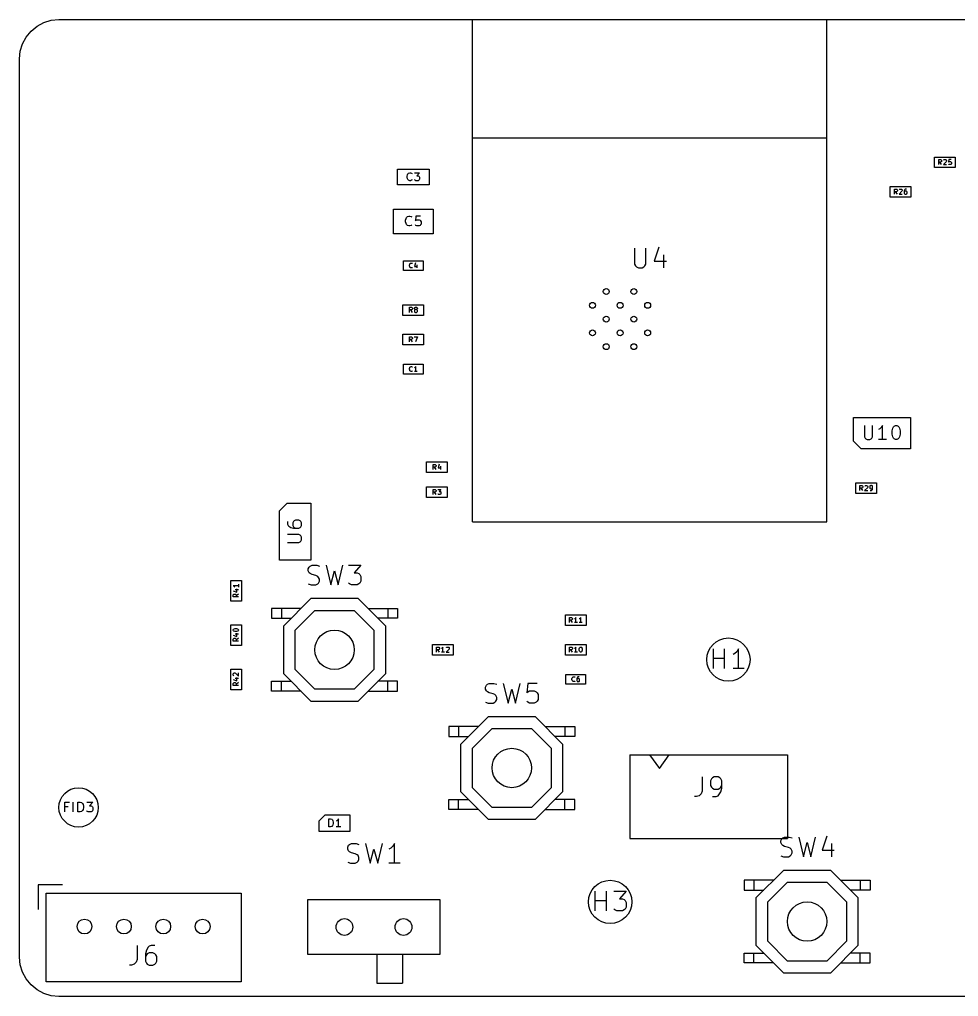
# Model space of a CAD drawing. Header units: millimetres. Extents: x 50 to 150, y -100 to -50.
# Drawn here: x 50 to 97.69, y -99.6 to -50 of the extents above; entities that cross this region are included whole.
import ezdxf

# ---------------------------------------------------------------- set-up
doc = ezdxf.new("R2010")
doc.units = ezdxf.units.MM
doc.layers.add('Edge.Cuts', color=254, linetype='CONTINUOUS', true_color=0xd0d2cd)
doc.layers.add('F.Fab', color=9, linetype='CONTINUOUS', true_color=0xafafaf)

msp = doc.modelspace()

# ---------------------------------------------------------------- linework, layer by layer
at = {"layer": 'Edge.Cuts', "linetype": 'CONTINUOUS'}
for p, q in [((51.23463, -50.15224), (51.60982, -50.03843)), ((51.60982, -50.03843), (52, -50)), ((52, -50), (148, -50)), ((50.33706, -50.88886), (50.58579, -50.58579)), ((50.58579, -50.58579), (50.88886, -50.33706)), ((50.88886, -50.33706), (51.23463, -50.15224)), ((50.15224, -51.23463), (50.33706, -50.88886)), ((50.03843, -51.60982), (50.15224, -51.23463)), ((50, -52), (50.03843, -51.60982)), ((50, -97.6), (50, -52)), ((50.03843, -97.99018), (50, -97.6)), ((50.15224, -98.36537), (50.03843, -97.99018)), ((50.33706, -98.71114), (50.15224, -98.36537)), ((50.58579, -99.01421), (50.33706, -98.71114)), ((50.88886, -99.26294), (50.58579, -99.01421)), ((51.23463, -99.44776), (50.88886, -99.26294)), ((51.60982, -99.56157), (51.23463, -99.44776)), ((52, -99.6), (51.60982, -99.56157)), ((148, -99.6), (52, -99.6))]:
    msp.add_line(p, q, dxfattribs=at)
at = {"layer": 'Edge.Cuts'}
for centre, radius in [((79.8, -63.81), 0.15), ((81.2, -63.81), 0.15), ((79.1, -64.51), 0.15), ((80.5, -64.51), 0.15), ((81.9, -64.51), 0.15), ((79.8, -65.21), 0.15), ((81.2, -65.21), 0.15), ((79.1, -65.91), 0.15), ((80.5, -65.91), 0.15), ((81.9, -65.91), 0.15), ((79.8, -66.61), 0.15), ((81.2, -66.61), 0.15), ((86, -82.5), 1.099999), ((80, -94.8), 1.099999), ((53.3, -96.05), 0.375), ((55.3, -96.05), 0.375), ((57.3, -96.05), 0.375), ((59.3, -96.05), 0.375), ((66.5, -96.075), 0.424999), ((69.5, -96.075), 0.424999)]:
    msp.add_circle(centre, radius, dxfattribs=at)
at = {"layer": 'F.Fab', "linetype": 'CONTINUOUS'}
for p, q in [((73, -50), (91, -50)), ((73, -75.5), (73, -50)), ((91, -75.5), (91, -50)), ((73, -56), (91, -56)), ((96.475, -56.98), (97.525, -56.98)), ((96.475, -57.52), (96.475, -56.98)), ((97.525, -56.98), (97.525, -57.52)), ((97.525, -57.52), (96.475, -57.52)), ((96.684285, -57.3682), (96.684285, -57.1082)), ((96.684285, -57.1082), (96.783333, -57.1082)), ((96.783333, -57.244391), (96.684285, -57.244391)), ((96.832857, -57.3682), (96.74619, -57.244391)), ((96.783333, -57.1082), (96.808095, -57.120581)), ((96.808095, -57.23201), (96.783333, -57.244391)), ((96.808095, -57.120581), (96.820476, -57.132962)), ((96.820476, -57.219629), (96.808095, -57.23201)), ((96.820476, -57.132962), (96.832857, -57.157724)), ((96.832857, -57.194867), (96.820476, -57.219629)), ((96.832857, -57.157724), (96.832857, -57.194867)), ((97.068095, -57.219629), (96.919523, -57.3682)), ((96.919523, -57.3682), (97.080476, -57.3682)), ((96.931904, -57.132962), (96.944285, -57.120581)), ((96.944285, -57.120581), (96.969047, -57.1082)), ((96.969047, -57.1082), (97.030952, -57.1082)), ((97.030952, -57.1082), (97.055714, -57.120581)), ((97.055714, -57.120581), (97.068095, -57.132962)), ((97.068095, -57.132962), (97.080476, -57.157724)), ((97.080476, -57.182486), (97.068095, -57.219629)), ((97.080476, -57.157724), (97.080476, -57.182486)), ((97.191904, -57.1082), (97.179523, -57.23201)), ((97.179523, -57.23201), (97.191904, -57.219629)), ((97.191904, -57.35582), (97.179523, -57.343439)), ((97.315714, -57.1082), (97.191904, -57.1082)), ((97.191904, -57.219629), (97.216666, -57.207248)), ((97.216666, -57.3682), (97.191904, -57.35582)), ((97.216666, -57.207248), (97.278571, -57.207248)), ((97.278571, -57.3682), (97.216666, -57.3682)), ((97.278571, -57.207248), (97.303333, -57.219629)), ((97.303333, -57.35582), (97.278571, -57.3682)), ((97.303333, -57.219629), (97.315714, -57.23201)), ((97.315714, -57.343439), (97.303333, -57.35582)), ((97.315714, -57.23201), (97.328095, -57.256772)), ((97.328095, -57.318677), (97.315714, -57.343439)), ((97.328095, -57.256772), (97.328095, -57.318677)), ((69.2, -57.6), (70.8, -57.6)), ((69.2, -58.4), (69.2, -57.6)), ((69.685714, -57.953356), (69.704762, -57.877165)), ((69.685714, -58.010499), (69.685714, -57.953356)), ((69.704762, -58.086689), (69.685714, -58.010499)), ((69.704762, -57.877165), (69.723809, -57.83907)), ((69.723809, -57.83907), (69.761904, -57.800975)), ((69.761904, -57.800975), (69.819047, -57.781927)), ((69.819047, -57.781927), (69.857143, -57.781927)), ((69.857143, -57.781927), (69.914285, -57.800975)), ((69.914285, -57.800975), (69.933333, -57.820022)), ((70.066666, -57.781927), (70.314285, -57.781927)), ((70.314285, -57.781927), (70.180952, -57.934308)), ((70.180952, -57.934308), (70.238095, -57.934308)), ((70.238095, -57.934308), (70.27619, -57.953356)), ((70.27619, -57.953356), (70.295238, -57.972403)), ((70.295238, -57.972403), (70.314285, -58.010499)), ((70.314285, -58.010499), (70.314285, -58.105737)), ((70.8, -57.6), (70.8, -58.4)), ((70.8, -58.4), (69.2, -58.4)), ((69.723809, -58.124784), (69.704762, -58.086689)), ((69.761904, -58.16288), (69.723809, -58.124784)), ((69.819047, -58.181927), (69.761904, -58.16288)), ((69.857143, -58.181927), (69.819047, -58.181927)), ((69.914285, -58.16288), (69.857143, -58.181927)), ((69.933333, -58.143832), (69.914285, -58.16288)), ((70.085714, -58.16288), (70.066666, -58.143832)), ((70.123809, -58.181927), (70.085714, -58.16288)), ((70.238095, -58.181927), (70.123809, -58.181927)), ((70.27619, -58.16288), (70.238095, -58.181927)), ((70.295238, -58.143832), (70.27619, -58.16288)), ((70.314285, -58.105737), (70.295238, -58.143832)), ((94.225, -58.48), (95.275, -58.48)), ((94.225, -59.02), (94.225, -58.48)), ((95.275, -58.48), (95.275, -59.02)), ((95.275, -59.02), (94.225, -59.02)), ((94.434285, -58.8682), (94.434285, -58.6082)), ((94.434285, -58.6082), (94.533333, -58.6082)), ((94.533333, -58.744391), (94.434285, -58.744391)), ((94.582857, -58.8682), (94.49619, -58.744391)), ((94.533333, -58.6082), (94.558095, -58.620581)), ((94.558095, -58.73201), (94.533333, -58.744391)), ((94.558095, -58.620581), (94.570476, -58.632962)), ((94.570476, -58.719629), (94.558095, -58.73201)), ((94.570476, -58.632962), (94.582857, -58.657724)), ((94.582857, -58.694867), (94.570476, -58.719629)), ((94.582857, -58.657724), (94.582857, -58.694867)), ((94.818095, -58.719629), (94.669523, -58.8682)), ((94.669523, -58.8682), (94.830476, -58.8682)), ((94.681904, -58.632962), (94.694285, -58.620581)), ((94.694285, -58.620581), (94.719047, -58.6082)), ((94.719047, -58.6082), (94.780952, -58.6082)), ((94.780952, -58.6082), (94.805714, -58.620581)), ((94.805714, -58.620581), (94.818095, -58.632962)), ((94.818095, -58.632962), (94.830476, -58.657724)), ((94.830476, -58.682486), (94.818095, -58.719629)), ((94.830476, -58.657724), (94.830476, -58.682486)), ((94.941904, -58.670105), (94.929523, -58.719629)), ((94.929523, -58.719629), (94.929523, -58.818677)), ((94.941904, -58.73201), (94.929523, -58.756772)), ((94.929523, -58.818677), (94.941904, -58.843439)), ((94.966666, -58.632962), (94.941904, -58.670105)), ((94.954285, -58.719629), (94.941904, -58.73201)), ((94.941904, -58.843439), (94.954285, -58.85582)), ((94.979047, -58.707248), (94.954285, -58.719629)), ((94.954285, -58.85582), (94.979047, -58.8682)), ((94.979047, -58.620581), (94.966666, -58.632962)), ((95.003809, -58.6082), (94.979047, -58.620581)), ((95.028571, -58.707248), (94.979047, -58.707248)), ((94.979047, -58.8682), (95.028571, -58.8682)), ((95.053333, -58.6082), (95.003809, -58.6082)), ((95.053333, -58.719629), (95.028571, -58.707248)), ((95.028571, -58.8682), (95.053333, -58.85582)), ((95.065714, -58.73201), (95.053333, -58.719629)), ((95.053333, -58.85582), (95.065714, -58.843439)), ((95.078095, -58.756772), (95.065714, -58.73201)), ((95.065714, -58.843439), (95.078095, -58.818677)), ((95.078095, -58.818677), (95.078095, -58.756772)), ((69, -59.625), (71, -59.625)), ((69, -60.875), (69, -59.625)), ((69.654762, -60.048578), (69.702381, -60.000959)), ((69.702381, -60.000959), (69.773809, -59.977149)), ((69.773809, -59.977149), (69.821428, -59.977149)), ((69.821428, -59.977149), (69.892857, -60.000959)), ((69.892857, -60.000959), (69.916666, -60.024768)), ((70.130952, -59.977149), (70.107143, -60.215244)), ((70.369047, -59.977149), (70.130952, -59.977149)), ((71, -59.625), (71, -60.875)), ((69.607143, -60.191435), (69.630952, -60.096197)), ((69.607143, -60.262863), (69.607143, -60.191435)), ((69.630952, -60.358101), (69.607143, -60.262863)), ((69.630952, -60.096197), (69.654762, -60.048578)), ((69.654762, -60.40572), (69.630952, -60.358101)), ((69.702381, -60.45334), (69.654762, -60.40572)), ((69.773809, -60.477149), (69.702381, -60.45334)), ((69.821428, -60.477149), (69.773809, -60.477149)), ((69.892857, -60.45334), (69.821428, -60.477149)), ((69.916666, -60.42953), (69.892857, -60.45334)), ((70.107143, -60.215244), (70.130952, -60.191435)), ((70.130952, -60.45334), (70.107143, -60.42953)), ((70.130952, -60.191435), (70.178571, -60.167625)), ((70.178571, -60.477149), (70.130952, -60.45334)), ((70.178571, -60.167625), (70.297619, -60.167625)), ((70.297619, -60.477149), (70.178571, -60.477149)), ((70.297619, -60.167625), (70.345238, -60.191435)), ((70.345238, -60.45334), (70.297619, -60.477149)), ((70.345238, -60.191435), (70.369047, -60.215244)), ((70.369047, -60.42953), (70.345238, -60.45334)), ((70.369047, -60.215244), (70.392857, -60.262863)), ((70.392857, -60.381911), (70.369047, -60.42953)), ((70.392857, -60.262863), (70.392857, -60.381911)), ((71, -60.875), (69, -60.875)), ((81.238095, -61.604819), (81.238095, -62.414342)), ((81.809523, -62.414342), (81.809523, -61.604819)), ((82.47619, -61.5572), (82.238095, -62.271485)), ((82.714285, -61.938152), (82.714285, -62.604819)), ((69.5, -62.25), (70.5, -62.25)), ((69.5, -62.75), (69.5, -62.25)), ((69.803572, -62.470717), (69.815476, -62.423098)), ((69.803572, -62.506431), (69.803572, -62.470717)), ((69.815476, -62.423098), (69.827381, -62.399289)), ((69.827381, -62.399289), (69.851191, -62.375479)), ((69.851191, -62.375479), (69.886905, -62.363574)), ((69.886905, -62.363574), (69.910714, -62.363574)), ((69.910714, -62.363574), (69.946429, -62.375479)), ((69.946429, -62.375479), (69.958333, -62.387384)), ((70.113095, -62.35167), (70.053572, -62.530241)), ((70.172619, -62.446908), (70.172619, -62.613574)), ((70.5, -62.25), (70.5, -62.75)), ((81.238095, -62.414342), (81.285714, -62.50958)), ((81.761904, -62.50958), (81.809523, -62.414342)), ((82.238095, -62.271485), (82.857142, -62.271485)), ((70.5, -62.75), (69.5, -62.75)), ((69.815476, -62.55405), (69.803572, -62.506431)), ((69.827381, -62.57786), (69.815476, -62.55405)), ((69.851191, -62.60167), (69.827381, -62.57786)), ((69.886905, -62.613574), (69.851191, -62.60167)), ((69.910714, -62.613574), (69.886905, -62.613574)), ((69.946429, -62.60167), (69.910714, -62.613574)), ((69.958333, -62.589765), (69.946429, -62.60167)), ((70.053572, -62.530241), (70.208333, -62.530241)), ((81.285714, -62.50958), (81.333333, -62.5572)), ((81.333333, -62.5572), (81.428571, -62.604819)), ((81.428571, -62.604819), (81.619047, -62.604819)), ((81.619047, -62.604819), (81.714285, -62.5572)), ((81.714285, -62.5572), (81.761904, -62.50958)), ((69.475, -64.48), (70.525, -64.48)), ((69.475, -65.02), (69.475, -64.48)), ((69.808095, -64.8682), (69.808095, -64.6082)), ((69.808095, -64.6082), (69.907143, -64.6082)), ((69.907143, -64.744391), (69.808095, -64.744391)), ((69.956667, -64.8682), (69.87, -64.744391)), ((69.907143, -64.6082), (69.931905, -64.620581)), ((69.931905, -64.73201), (69.907143, -64.744391)), ((69.931905, -64.620581), (69.944286, -64.632962)), ((69.944286, -64.719629), (69.931905, -64.73201)), ((69.944286, -64.632962), (69.956667, -64.657724)), ((69.956667, -64.694867), (69.944286, -64.719629)), ((69.956667, -64.657724), (69.956667, -64.694867)), ((70.055714, -64.657724), (70.068095, -64.632962)), ((70.055714, -64.670105), (70.055714, -64.657724)), ((70.068095, -64.694867), (70.055714, -64.670105)), ((70.068095, -64.744391), (70.055714, -64.769153)), ((70.055714, -64.769153), (70.055714, -64.818677)), ((70.055714, -64.818677), (70.068095, -64.843439)), ((70.068095, -64.632962), (70.080476, -64.620581)), ((70.080476, -64.707248), (70.068095, -64.694867)), ((70.080476, -64.73201), (70.068095, -64.744391)), ((70.068095, -64.843439), (70.080476, -64.85582)), ((70.080476, -64.620581), (70.105238, -64.6082)), ((70.105238, -64.719629), (70.080476, -64.707248)), ((70.105238, -64.719629), (70.080476, -64.73201)), ((70.080476, -64.85582), (70.105238, -64.8682)), ((70.105238, -64.6082), (70.154762, -64.6082)), ((70.154762, -64.719629), (70.105238, -64.719629)), ((70.105238, -64.8682), (70.154762, -64.8682)), ((70.154762, -64.6082), (70.179524, -64.620581)), ((70.179524, -64.707248), (70.154762, -64.719629)), ((70.179524, -64.73201), (70.154762, -64.719629)), ((70.154762, -64.8682), (70.179524, -64.85582)), ((70.179524, -64.620581), (70.191905, -64.632962)), ((70.191905, -64.694867), (70.179524, -64.707248)), ((70.191905, -64.744391), (70.179524, -64.73201)), ((70.179524, -64.85582), (70.191905, -64.843439)), ((70.191905, -64.632962), (70.204286, -64.657724)), ((70.204286, -64.670105), (70.191905, -64.694867)), ((70.204286, -64.769153), (70.191905, -64.744391)), ((70.191905, -64.843439), (70.204286, -64.818677)), ((70.204286, -64.657724), (70.204286, -64.670105)), ((70.204286, -64.818677), (70.204286, -64.769153)), ((70.525, -64.48), (70.525, -65.02)), ((70.525, -65.02), (69.475, -65.02)), ((69.475, -65.98), (70.525, -65.98)), ((69.475, -66.52), (69.475, -65.98)), ((69.808095, -66.3682), (69.808095, -66.1082)), ((69.808095, -66.1082), (69.907143, -66.1082)), ((69.907143, -66.244391), (69.808095, -66.244391)), ((69.956667, -66.3682), (69.87, -66.244391)), ((69.907143, -66.1082), (69.931905, -66.120581)), ((69.931905, -66.23201), (69.907143, -66.244391)), ((69.931905, -66.120581), (69.944286, -66.132962)), ((69.944286, -66.219629), (69.931905, -66.23201)), ((69.944286, -66.132962), (69.956667, -66.157724)), ((69.956667, -66.194867), (69.944286, -66.219629)), ((69.956667, -66.157724), (69.956667, -66.194867)), ((70.043333, -66.1082), (70.216667, -66.1082)), ((70.216667, -66.1082), (70.105238, -66.3682)), ((70.525, -65.98), (70.525, -66.52)), ((70.525, -66.52), (69.475, -66.52)), ((69.5, -67.5), (70.5, -67.5)), ((69.5, -68), (69.5, -67.5)), ((69.803572, -67.720717), (69.815476, -67.673098)), ((69.803572, -67.756431), (69.803572, -67.720717)), ((69.815476, -67.80405), (69.803572, -67.756431)), ((69.815476, -67.673098), (69.827381, -67.649289)), ((69.827381, -67.82786), (69.815476, -67.80405)), ((69.827381, -67.649289), (69.851191, -67.625479)), ((69.851191, -67.85167), (69.827381, -67.82786)), ((69.851191, -67.625479), (69.886905, -67.613574)), ((69.886905, -67.863574), (69.851191, -67.85167)), ((69.886905, -67.613574), (69.910714, -67.613574)), ((69.910714, -67.863574), (69.886905, -67.863574)), ((69.910714, -67.613574), (69.946429, -67.625479)), ((69.946429, -67.85167), (69.910714, -67.863574)), ((69.946429, -67.625479), (69.958333, -67.637384)), ((69.958333, -67.839765), (69.946429, -67.85167)), ((70.077381, -67.673098), (70.053572, -67.685003)), ((70.196429, -67.863574), (70.053572, -67.863574)), ((70.101191, -67.649289), (70.077381, -67.673098)), ((70.125, -67.613574), (70.101191, -67.649289)), ((70.125, -67.863574), (70.125, -67.613574)), ((70.5, -67.5), (70.5, -68)), ((70.5, -68), (69.5, -68)), ((92.35, -71.4), (92.35, -70.2)), ((92.35, -70.2), (95.25, -70.2)), ((95.25, -70.2), (95.25, -71.8)), ((92.908571, -70.607365), (92.908571, -71.190222)), ((93.32, -71.190222), (93.32, -70.607365)), ((93.697143, -70.778794), (93.628571, -70.81308)), ((93.765714, -70.710222), (93.697143, -70.778794)), ((93.834286, -70.607365), (93.765714, -70.710222)), ((93.834286, -71.327365), (93.834286, -70.607365)), ((94.314285, -70.881651), (94.348571, -70.744508)), ((94.314285, -71.05308), (94.314285, -70.881651)), ((94.348571, -70.744508), (94.382857, -70.675937)), ((94.382857, -70.675937), (94.417143, -70.641651)), ((94.417143, -70.641651), (94.485714, -70.607365)), ((94.485714, -70.607365), (94.554285, -70.607365)), ((94.554285, -70.607365), (94.622857, -70.641651)), ((94.622857, -70.641651), (94.657143, -70.675937)), ((94.657143, -70.675937), (94.691428, -70.744508)), ((94.691428, -70.744508), (94.725714, -70.881651)), ((94.725714, -70.881651), (94.725714, -71.05308)), ((92.75, -71.8), (92.35, -71.4)), ((92.908571, -71.190222), (92.942857, -71.258794)), ((92.942857, -71.258794), (92.977143, -71.29308)), ((92.977143, -71.29308), (93.045714, -71.327365)), ((93.045714, -71.327365), (93.182857, -71.327365)), ((93.182857, -71.327365), (93.251428, -71.29308)), ((93.251428, -71.29308), (93.285714, -71.258794)), ((93.285714, -71.258794), (93.32, -71.190222)), ((94.04, -71.327365), (93.628571, -71.327365)), ((94.348571, -71.190222), (94.314285, -71.05308)), ((94.382857, -71.258794), (94.348571, -71.190222)), ((94.417143, -71.29308), (94.382857, -71.258794)), ((94.485714, -71.327365), (94.417143, -71.29308)), ((94.554285, -71.327365), (94.485714, -71.327365)), ((94.622857, -71.29308), (94.554285, -71.327365)), ((94.657143, -71.258794), (94.622857, -71.29308)), ((94.691428, -71.190222), (94.657143, -71.258794)), ((94.725714, -71.05308), (94.691428, -71.190222)), ((95.25, -71.8), (92.75, -71.8)), ((70.675, -72.46), (71.725, -72.46)), ((70.675, -73), (70.675, -72.46)), ((71.008095, -72.8482), (71.008095, -72.5882)), ((71.008095, -72.5882), (71.107143, -72.5882)), ((71.107143, -72.724391), (71.008095, -72.724391)), ((71.156667, -72.8482), (71.07, -72.724391)), ((71.107143, -72.5882), (71.131905, -72.600581)), ((71.131905, -72.71201), (71.107143, -72.724391)), ((71.131905, -72.600581), (71.144286, -72.612962)), ((71.144286, -72.699629), (71.131905, -72.71201)), ((71.144286, -72.612962), (71.156667, -72.637724)), ((71.156667, -72.674867), (71.144286, -72.699629)), ((71.156667, -72.637724), (71.156667, -72.674867)), ((71.317619, -72.57582), (71.255714, -72.761534)), ((71.255714, -72.761534), (71.416667, -72.761534)), ((71.379524, -72.674867), (71.379524, -72.8482)), ((71.725, -72.46), (71.725, -73)), ((71.725, -73), (70.675, -73)), ((70.675, -73.73), (71.725, -73.73)), ((70.675, -74.27), (70.675, -73.73)), ((71.008095, -74.1182), (71.008095, -73.8582)), ((71.008095, -73.8582), (71.107143, -73.8582)), ((71.107143, -73.8582), (71.131905, -73.870581)), ((71.131905, -73.870581), (71.144286, -73.882962)), ((71.144286, -73.882962), (71.156667, -73.907724)), ((71.243333, -73.8582), (71.404286, -73.8582)), ((71.404286, -73.8582), (71.317619, -73.957248)), ((71.725, -73.73), (71.725, -74.27)), ((92.475, -73.53), (93.525, -73.53)), ((92.475, -74.07), (92.475, -73.53)), ((92.684285, -73.9182), (92.684285, -73.6582)), ((92.684285, -73.6582), (92.783333, -73.6582)), ((92.783333, -73.794391), (92.684285, -73.794391)), ((92.832857, -73.9182), (92.74619, -73.794391)), ((92.783333, -73.6582), (92.808095, -73.670581)), ((92.808095, -73.78201), (92.783333, -73.794391)), ((92.808095, -73.670581), (92.820476, -73.682962)), ((92.820476, -73.769629), (92.808095, -73.78201)), ((92.820476, -73.682962), (92.832857, -73.707724)), ((92.832857, -73.744867), (92.820476, -73.769629)), ((92.832857, -73.707724), (92.832857, -73.744867)), ((93.068095, -73.769629), (92.919523, -73.9182)), ((92.931904, -73.682962), (92.944285, -73.670581)), ((92.944285, -73.670581), (92.969047, -73.6582)), ((92.969047, -73.6582), (93.030952, -73.6582)), ((93.030952, -73.6582), (93.055714, -73.670581)), ((93.055714, -73.670581), (93.068095, -73.682962)), ((93.068095, -73.682962), (93.080476, -73.707724)), ((93.080476, -73.732486), (93.068095, -73.769629)), ((93.080476, -73.707724), (93.080476, -73.732486)), ((93.191904, -73.682962), (93.179523, -73.707724)), ((93.179523, -73.707724), (93.179523, -73.769629)), ((93.179523, -73.769629), (93.191904, -73.794391)), ((93.204285, -73.670581), (93.191904, -73.682962)), ((93.191904, -73.794391), (93.204285, -73.806772)), ((93.229047, -73.6582), (93.204285, -73.670581)), ((93.204285, -73.806772), (93.229047, -73.819153)), ((93.278571, -73.6582), (93.229047, -73.6582)), ((93.229047, -73.819153), (93.278571, -73.819153)), ((93.303333, -73.670581), (93.278571, -73.6582)), ((93.278571, -73.819153), (93.303333, -73.806772)), ((93.278571, -73.90582), (93.290952, -73.893439)), ((93.290952, -73.893439), (93.315714, -73.856296)), ((93.315714, -73.682962), (93.303333, -73.670581)), ((93.303333, -73.806772), (93.315714, -73.794391)), ((93.328095, -73.707724), (93.315714, -73.682962)), ((93.315714, -73.794391), (93.328095, -73.769629)), ((93.315714, -73.856296), (93.328095, -73.806772)), ((93.328095, -73.806772), (93.328095, -73.707724)), ((93.525, -73.53), (93.525, -74.07)), ((71.725, -74.27), (70.675, -74.27)), ((71.107143, -73.994391), (71.008095, -73.994391)), ((71.156667, -74.1182), (71.07, -73.994391)), ((71.131905, -73.98201), (71.107143, -73.994391)), ((71.144286, -73.969629), (71.131905, -73.98201)), ((71.156667, -73.944867), (71.144286, -73.969629)), ((71.156667, -73.907724), (71.156667, -73.944867)), ((71.255714, -74.10582), (71.243333, -74.093439)), ((71.280476, -74.1182), (71.255714, -74.10582)), ((71.354762, -74.1182), (71.280476, -74.1182)), ((71.317619, -73.957248), (71.354762, -73.957248)), ((71.354762, -73.957248), (71.379524, -73.969629)), ((71.379524, -74.10582), (71.354762, -74.1182)), ((71.379524, -73.969629), (71.391905, -73.98201)), ((71.391905, -74.093439), (71.379524, -74.10582)), ((71.391905, -73.98201), (71.404286, -74.006772)), ((71.404286, -74.068677), (71.391905, -74.093439)), ((71.404286, -74.006772), (71.404286, -74.068677)), ((93.525, -74.07), (92.475, -74.07)), ((92.919523, -73.9182), (93.080476, -73.9182)), ((93.204285, -73.9182), (93.253809, -73.9182)), ((93.253809, -73.9182), (93.278571, -73.90582)), ((63.2, -74.95), (63.6, -74.55)), ((63.6, -74.55), (64.8, -74.55)), ((64.8, -74.55), (64.8, -77.45)), ((63.2, -77.45), (63.2, -74.95)), ((63.607365, -75.485714), (63.607365, -75.622856)), ((63.607365, -75.622856), (63.641651, -75.691428)), ((63.641651, -75.691428), (63.675937, -75.725714)), ((63.675937, -75.725714), (63.778794, -75.794285)), ((63.778794, -75.794285), (63.915937, -75.828571)), ((63.915937, -75.485714), (63.881651, -75.554285)), ((63.881651, -75.554285), (63.881651, -75.691428)), ((63.881651, -75.691428), (63.915937, -75.759999)), ((63.950222, -75.451428), (63.915937, -75.485714)), ((63.915937, -75.759999), (63.950222, -75.794285)), ((63.915937, -75.828571), (64.190222, -75.828571)), ((64.018794, -75.417142), (63.950222, -75.451428)), ((63.950222, -75.794285), (64.018794, -75.828571)), ((64.190222, -75.417142), (64.018794, -75.417142)), ((64.258794, -75.451428), (64.190222, -75.417142)), ((64.190222, -75.828571), (64.258794, -75.794285)), ((64.29308, -75.485714), (64.258794, -75.451428)), ((64.258794, -75.794285), (64.29308, -75.759999)), ((64.327365, -75.554285), (64.29308, -75.485714)), ((64.29308, -75.759999), (64.327365, -75.691428)), ((64.327365, -75.691428), (64.327365, -75.554285)), ((73, -75.5), (91, -75.5)), ((64.190222, -76.137142), (63.607365, -76.137142)), ((64.258794, -76.171428), (64.190222, -76.137142)), ((64.29308, -76.205714), (64.258794, -76.171428)), ((64.327365, -76.274285), (64.29308, -76.205714)), ((64.327365, -76.411428), (64.327365, -76.274285)), ((63.607365, -76.548571), (64.190222, -76.548571)), ((64.190222, -76.548571), (64.258794, -76.514285)), ((64.258794, -76.514285), (64.29308, -76.48)), ((64.29308, -76.48), (64.327365, -76.411428)), ((64.8, -77.45), (63.2, -77.45)), ((64.666667, -77.895295), (64.714286, -77.800057)), ((64.714286, -77.800057), (64.761905, -77.752438)), ((64.761905, -77.752438), (64.857143, -77.704819)), ((64.857143, -77.704819), (65.095238, -77.704819)), ((65.095238, -77.704819), (65.238095, -77.752438)), ((65.571429, -77.704819), (65.809524, -78.704819)), ((66.190476, -78.704819), (66.428572, -77.704819)), ((66.714286, -77.704819), (67.333333, -77.704819)), ((67.333333, -77.704819), (67, -78.085771)), ((64.666667, -77.990533), (64.666667, -77.895295)), ((64.714286, -78.085771), (64.666667, -77.990533)), ((64.761905, -78.13339), (64.714286, -78.085771)), ((64.857143, -78.181009), (64.761905, -78.13339)), ((65.047619, -78.228628), (64.857143, -78.181009)), ((65.142857, -78.276247), (65.047619, -78.228628)), ((65.190476, -78.323866), (65.142857, -78.276247)), ((65.238095, -78.419104), (65.190476, -78.323866)), ((65.809524, -78.704819), (66, -77.990533)), ((66, -77.990533), (66.190476, -78.704819)), ((67, -78.085771), (67.142857, -78.085771)), ((67.142857, -78.085771), (67.238095, -78.13339)), ((67.238095, -78.13339), (67.285714, -78.181009)), ((67.285714, -78.181009), (67.333333, -78.276247)), ((67.333333, -78.276247), (67.333333, -78.514342)), ((60.73, -78.475), (61.27, -78.475)), ((60.73, -79.525), (60.73, -78.475)), ((61.1182, -78.74619), (60.8582, -78.74619)), ((60.8582, -78.74619), (60.895343, -78.770952)), ((60.895343, -78.770952), (60.920105, -78.795714)), ((60.920105, -78.795714), (60.932486, -78.820476)), ((61.1182, -78.671904), (61.1182, -78.820476)), ((61.27, -78.475), (61.27, -79.525)), ((64.666667, -78.6572), (64.809524, -78.704819)), ((64.809524, -78.704819), (65.047619, -78.704819)), ((65.047619, -78.704819), (65.142857, -78.6572)), ((65.142857, -78.6572), (65.190476, -78.60958)), ((65.190476, -78.60958), (65.238095, -78.514342)), ((65.238095, -78.514342), (65.238095, -78.419104)), ((66.761905, -78.6572), (66.714286, -78.60958)), ((66.857143, -78.704819), (66.761905, -78.6572)), ((67.142857, -78.704819), (66.857143, -78.704819)), ((67.238095, -78.6572), (67.142857, -78.704819)), ((67.285714, -78.60958), (67.238095, -78.6572)), ((67.333333, -78.514342), (67.285714, -78.60958)), ((60.84582, -79.00619), (61.031534, -79.068095)), ((60.8582, -79.216666), (60.870581, -79.191904)), ((60.8582, -79.315714), (60.8582, -79.216666)), ((61.1182, -79.315714), (60.8582, -79.315714)), ((60.870581, -79.191904), (60.882962, -79.179523)), ((60.882962, -79.179523), (60.907724, -79.167142)), ((60.907724, -79.167142), (60.944867, -79.167142)), ((60.944867, -78.944285), (61.1182, -78.944285)), ((60.944867, -79.167142), (60.969629, -79.179523)), ((60.969629, -79.179523), (60.98201, -79.191904)), ((60.98201, -79.191904), (60.994391, -79.216666)), ((61.1182, -79.167142), (60.994391, -79.253809)), ((60.994391, -79.216666), (60.994391, -79.315714)), ((61.031534, -79.068095), (61.031534, -78.907142)), ((61.27, -79.525), (60.73, -79.525)), ((64.8, -79.4), (63.4, -80.8)), ((67.2, -79.4), (64.8, -79.4)), ((68.6, -80.8), (67.2, -79.4)), ((62.8, -79.9), (62.8, -80.4)), ((64.3, -79.9), (62.8, -79.9)), ((63.3, -79.9), (63.3, -80.4)), ((64, -81), (65, -80)), ((65, -80), (67, -80)), ((67, -80), (68, -81)), ((67.7, -79.9), (69.2, -79.9)), ((68.7, -79.9), (68.7, -80.4)), ((69.2, -79.9), (69.2, -80.4)), ((77.725, -80.23), (78.775, -80.23)), ((77.725, -80.77), (77.725, -80.23)), ((78.775, -80.23), (78.775, -80.77)), ((60.73, -80.725), (61.27, -80.725)), ((60.73, -81.775), (60.73, -80.725)), ((61.27, -80.725), (61.27, -81.775)), ((62.8, -80.4), (63.8, -80.4)), ((63.4, -80.8), (63.4, -83.2)), ((69.2, -80.4), (68.2, -80.4)), ((68.6, -83.2), (68.6, -80.8)), ((78.775, -80.77), (77.725, -80.77)), ((77.934285, -80.6182), (77.934285, -80.3582)), ((77.934285, -80.3582), (78.033333, -80.3582)), ((78.033333, -80.494391), (77.934285, -80.494391)), ((78.082857, -80.6182), (77.99619, -80.494391)), ((78.033333, -80.3582), (78.058095, -80.370581)), ((78.058095, -80.48201), (78.033333, -80.494391)), ((78.058095, -80.370581), (78.070476, -80.382962)), ((78.070476, -80.469629), (78.058095, -80.48201)), ((78.070476, -80.382962), (78.082857, -80.407724)), ((78.082857, -80.444867), (78.070476, -80.469629)), ((78.082857, -80.407724), (78.082857, -80.444867)), ((78.206666, -80.420105), (78.181904, -80.432486)), ((78.330476, -80.6182), (78.181904, -80.6182)), ((78.231428, -80.395343), (78.206666, -80.420105)), ((78.25619, -80.3582), (78.231428, -80.395343)), ((78.25619, -80.6182), (78.25619, -80.3582)), ((78.454285, -80.420105), (78.429523, -80.432486)), ((78.578095, -80.6182), (78.429523, -80.6182)), ((78.479047, -80.395343), (78.454285, -80.420105)), ((78.503809, -80.3582), (78.479047, -80.395343)), ((78.503809, -80.6182), (78.503809, -80.3582)), ((60.84582, -81.25619), (61.031534, -81.318095)), ((60.8582, -80.983809), (60.870581, -80.959047)), ((60.8582, -81.008571), (60.8582, -80.983809)), ((60.870581, -81.033333), (60.8582, -81.008571)), ((60.870581, -80.959047), (60.882962, -80.946666)), ((60.882962, -81.045714), (60.870581, -81.033333)), ((60.882962, -80.946666), (60.907724, -80.934285)), ((60.907724, -81.058095), (60.882962, -81.045714)), ((60.907724, -80.934285), (60.957248, -80.921904)), ((60.957248, -81.070476), (60.907724, -81.058095)), ((60.944867, -81.194285), (61.1182, -81.194285)), ((60.957248, -80.921904), (61.019153, -80.921904)), ((61.019153, -81.070476), (60.957248, -81.070476)), ((61.019153, -80.921904), (61.068677, -80.934285)), ((61.068677, -81.058095), (61.019153, -81.070476)), ((61.031534, -81.318095), (61.031534, -81.157142)), ((61.068677, -80.934285), (61.093439, -80.946666)), ((61.093439, -81.045714), (61.068677, -81.058095)), ((61.093439, -80.946666), (61.10582, -80.959047)), ((61.10582, -81.033333), (61.093439, -81.045714)), ((61.10582, -80.959047), (61.1182, -80.983809)), ((61.1182, -81.008571), (61.10582, -81.033333)), ((61.1182, -80.983809), (61.1182, -81.008571)), ((64, -83), (64, -81)), ((68, -81), (68, -83)), ((61.27, -81.775), (60.73, -81.775)), ((60.8582, -81.466666), (60.870581, -81.441904)), ((60.8582, -81.565714), (60.8582, -81.466666)), ((61.1182, -81.565714), (60.8582, -81.565714)), ((60.870581, -81.441904), (60.882962, -81.429523)), ((60.882962, -81.429523), (60.907724, -81.417142)), ((60.907724, -81.417142), (60.944867, -81.417142)), ((60.944867, -81.417142), (60.969629, -81.429523)), ((60.969629, -81.429523), (60.98201, -81.441904)), ((60.98201, -81.441904), (60.994391, -81.466666)), ((61.1182, -81.417142), (60.994391, -81.503809)), ((60.994391, -81.466666), (60.994391, -81.565714)), ((70.975, -81.73), (72.025, -81.73)), ((70.975, -82.27), (70.975, -81.73)), ((72.025, -81.73), (72.025, -82.27)), ((77.725, -81.73), (78.775, -81.73)), ((77.725, -82.27), (77.725, -81.73)), ((78.775, -81.73), (78.775, -82.27)), ((72.025, -82.27), (70.975, -82.27)), ((71.184285, -82.1182), (71.184285, -81.8582)), ((71.184285, -81.8582), (71.283333, -81.8582)), ((71.283333, -81.994391), (71.184285, -81.994391)), ((71.332857, -82.1182), (71.24619, -81.994391)), ((71.283333, -81.8582), (71.308095, -81.870581)), ((71.308095, -81.98201), (71.283333, -81.994391)), ((71.308095, -81.870581), (71.320476, -81.882962)), ((71.320476, -81.969629), (71.308095, -81.98201)), ((71.320476, -81.882962), (71.332857, -81.907724)), ((71.332857, -81.944867), (71.320476, -81.969629)), ((71.332857, -81.907724), (71.332857, -81.944867)), ((71.456666, -81.920105), (71.431904, -81.932486)), ((71.580476, -82.1182), (71.431904, -82.1182)), ((71.481428, -81.895343), (71.456666, -81.920105)), ((71.50619, -81.8582), (71.481428, -81.895343)), ((71.50619, -82.1182), (71.50619, -81.8582)), ((71.815714, -81.969629), (71.667142, -82.1182)), ((71.667142, -82.1182), (71.828095, -82.1182)), ((71.679523, -81.882962), (71.691904, -81.870581)), ((71.691904, -81.870581), (71.716666, -81.8582)), ((71.716666, -81.8582), (71.778571, -81.8582)), ((71.778571, -81.8582), (71.803333, -81.870581)), ((71.803333, -81.870581), (71.815714, -81.882962)), ((71.815714, -81.882962), (71.828095, -81.907724)), ((71.828095, -81.932486), (71.815714, -81.969629)), ((71.828095, -81.907724), (71.828095, -81.932486)), ((78.775, -82.27), (77.725, -82.27)), ((77.934285, -82.1182), (77.934285, -81.8582)), ((77.934285, -81.8582), (78.033333, -81.8582)), ((78.033333, -81.994391), (77.934285, -81.994391)), ((78.082857, -82.1182), (77.99619, -81.994391)), ((78.033333, -81.8582), (78.058095, -81.870581)), ((78.058095, -81.98201), (78.033333, -81.994391)), ((78.058095, -81.870581), (78.070476, -81.882962)), ((78.070476, -81.969629), (78.058095, -81.98201)), ((78.070476, -81.882962), (78.082857, -81.907724)), ((78.082857, -81.944867), (78.070476, -81.969629)), ((78.082857, -81.907724), (78.082857, -81.944867)), ((78.206666, -81.920105), (78.181904, -81.932486)), ((78.330476, -82.1182), (78.181904, -82.1182)), ((78.231428, -81.895343), (78.206666, -81.920105)), ((78.25619, -81.8582), (78.231428, -81.895343)), ((78.25619, -82.1182), (78.25619, -81.8582)), ((78.429523, -81.957248), (78.441904, -81.907724)), ((78.429523, -82.019153), (78.429523, -81.957248)), ((78.441904, -82.068677), (78.429523, -82.019153)), ((78.441904, -81.907724), (78.454285, -81.882962)), ((78.454285, -82.093439), (78.441904, -82.068677)), ((78.454285, -81.882962), (78.466666, -81.870581)), ((78.466666, -82.10582), (78.454285, -82.093439)), ((78.466666, -81.870581), (78.491428, -81.8582)), ((78.491428, -82.1182), (78.466666, -82.10582)), ((78.491428, -81.8582), (78.51619, -81.8582)), ((78.51619, -82.1182), (78.491428, -82.1182)), ((78.51619, -81.8582), (78.540952, -81.870581)), ((78.540952, -82.10582), (78.51619, -82.1182)), ((78.540952, -81.870581), (78.553333, -81.882962)), ((78.553333, -82.093439), (78.540952, -82.10582)), ((78.553333, -81.882962), (78.565714, -81.907724)), ((78.565714, -82.068677), (78.553333, -82.093439)), ((78.565714, -81.907724), (78.578095, -81.957248)), ((78.578095, -82.019153), (78.565714, -82.068677)), ((78.578095, -81.957248), (78.578095, -82.019153)), ((85.238095, -82.954819), (85.238095, -81.954819)), ((85.809523, -82.954819), (85.809523, -81.954819)), ((86.333333, -82.192914), (86.238095, -82.240533)), ((86.428571, -82.097676), (86.333333, -82.192914)), ((86.523809, -81.954819), (86.428571, -82.097676)), ((86.523809, -82.954819), (86.523809, -81.954819)), ((85.238095, -82.431009), (85.809523, -82.431009)), ((60.73, -82.975), (61.27, -82.975)), ((60.73, -84.025), (60.73, -82.975)), ((60.8582, -83.221428), (60.870581, -83.196666)), ((60.8582, -83.283333), (60.8582, -83.221428)), ((60.870581, -83.308095), (60.8582, -83.283333)), ((60.870581, -83.196666), (60.882962, -83.184285)), ((60.882962, -83.320476), (60.870581, -83.308095)), ((60.882962, -83.184285), (60.907724, -83.171904)), ((60.907724, -83.171904), (60.932486, -83.171904)), ((60.932486, -83.171904), (60.969629, -83.184285)), ((60.969629, -83.184285), (61.1182, -83.332857)), ((61.1182, -83.332857), (61.1182, -83.171904)), ((61.27, -82.975), (61.27, -84.025)), ((63.4, -83.2), (64.8, -84.6)), ((65, -84), (64, -83)), ((68, -83), (67, -84)), ((67.2, -84.6), (68.6, -83.2)), ((77.75, -83.25), (78.75, -83.25)), ((77.75, -83.75), (77.75, -83.25)), ((78.75, -83.25), (78.75, -83.75)), ((86.809523, -82.954819), (86.238095, -82.954819)), ((60.84582, -83.50619), (61.031534, -83.568095)), ((60.8582, -83.716666), (60.870581, -83.691904)), ((60.8582, -83.815714), (60.8582, -83.716666)), ((61.1182, -83.815714), (60.8582, -83.815714)), ((60.870581, -83.691904), (60.882962, -83.679523)), ((60.882962, -83.679523), (60.907724, -83.667142)), ((60.907724, -83.667142), (60.944867, -83.667142)), ((60.944867, -83.444285), (61.1182, -83.444285)), ((60.944867, -83.667142), (60.969629, -83.679523)), ((60.969629, -83.679523), (60.98201, -83.691904)), ((60.98201, -83.691904), (60.994391, -83.716666)), ((61.1182, -83.667142), (60.994391, -83.753809)), ((60.994391, -83.716666), (60.994391, -83.815714)), ((61.031534, -83.568095), (61.031534, -83.407142)), ((62.8, -83.6), (63.8, -83.6)), ((62.8, -84.1), (62.8, -83.6)), ((63.3, -84.1), (63.3, -83.6)), ((69.2, -83.6), (68.2, -83.6)), ((68.7, -84.1), (68.7, -83.6)), ((69.2, -84.1), (69.2, -83.6)), ((73.666667, -83.895295), (73.714286, -83.800057)), ((73.714286, -83.800057), (73.761905, -83.752438)), ((73.761905, -83.752438), (73.857143, -83.704819)), ((73.857143, -83.704819), (74.095238, -83.704819)), ((74.095238, -83.704819), (74.238095, -83.752438)), ((74.571429, -83.704819), (74.809524, -84.704819)), ((75.190476, -84.704819), (75.428572, -83.704819)), ((75.809524, -83.704819), (75.761905, -84.181009)), ((76.285714, -83.704819), (75.809524, -83.704819)), ((78.75, -83.75), (77.75, -83.75)), ((78.053572, -83.470717), (78.065476, -83.423098)), ((78.053572, -83.506431), (78.053572, -83.470717)), ((78.065476, -83.55405), (78.053572, -83.506431)), ((78.065476, -83.423098), (78.077381, -83.399289)), ((78.077381, -83.57786), (78.065476, -83.55405)), ((78.077381, -83.399289), (78.101191, -83.375479)), ((78.101191, -83.60167), (78.077381, -83.57786)), ((78.101191, -83.375479), (78.136905, -83.363574)), ((78.136905, -83.613574), (78.101191, -83.60167)), ((78.136905, -83.363574), (78.160714, -83.363574)), ((78.160714, -83.613574), (78.136905, -83.613574)), ((78.160714, -83.363574), (78.196429, -83.375479)), ((78.196429, -83.60167), (78.160714, -83.613574)), ((78.196429, -83.375479), (78.208333, -83.387384)), ((78.208333, -83.589765), (78.196429, -83.60167)), ((78.315476, -83.423098), (78.303572, -83.470717)), ((78.303572, -83.470717), (78.303572, -83.565955)), ((78.315476, -83.482622), (78.303572, -83.506431)), ((78.303572, -83.565955), (78.315476, -83.589765)), ((78.339286, -83.387384), (78.315476, -83.423098)), ((78.327381, -83.470717), (78.315476, -83.482622)), ((78.315476, -83.589765), (78.327381, -83.60167)), ((78.351191, -83.458812), (78.327381, -83.470717)), ((78.327381, -83.60167), (78.351191, -83.613574)), ((78.351191, -83.375479), (78.339286, -83.387384)), ((78.375, -83.363574), (78.351191, -83.375479)), ((78.39881, -83.458812), (78.351191, -83.458812)), ((78.351191, -83.613574), (78.39881, -83.613574)), ((78.422619, -83.363574), (78.375, -83.363574)), ((78.422619, -83.470717), (78.39881, -83.458812)), ((78.39881, -83.613574), (78.422619, -83.60167)), ((78.434524, -83.482622), (78.422619, -83.470717)), ((78.422619, -83.60167), (78.434524, -83.589765)), ((78.446429, -83.506431), (78.434524, -83.482622)), ((78.434524, -83.589765), (78.446429, -83.565955)), ((78.446429, -83.565955), (78.446429, -83.506431)), ((61.27, -84.025), (60.73, -84.025)), ((64.3, -84.1), (62.8, -84.1)), ((67, -84), (65, -84)), ((67.7, -84.1), (69.2, -84.1)), ((73.666667, -83.990533), (73.666667, -83.895295)), ((73.714286, -84.085771), (73.666667, -83.990533)), ((73.761905, -84.13339), (73.714286, -84.085771)), ((73.857143, -84.181009), (73.761905, -84.13339)), ((74.047619, -84.228628), (73.857143, -84.181009)), ((74.142857, -84.276247), (74.047619, -84.228628)), ((74.190476, -84.323866), (74.142857, -84.276247)), ((74.809524, -84.704819), (75, -83.990533)), ((75, -83.990533), (75.190476, -84.704819)), ((75.761905, -84.181009), (75.809524, -84.13339)), ((75.809524, -84.13339), (75.904762, -84.085771)), ((75.904762, -84.085771), (76.142857, -84.085771)), ((76.142857, -84.085771), (76.238095, -84.13339)), ((76.238095, -84.13339), (76.285714, -84.181009)), ((76.285714, -84.181009), (76.333333, -84.276247)), ((76.333333, -84.276247), (76.333333, -84.514342)), ((64.8, -84.6), (67.2, -84.6)), ((73.666667, -84.6572), (73.809524, -84.704819)), ((73.809524, -84.704819), (74.047619, -84.704819)), ((74.047619, -84.704819), (74.142857, -84.6572)), ((74.142857, -84.6572), (74.190476, -84.60958)), ((74.238095, -84.419104), (74.190476, -84.323866)), ((74.190476, -84.60958), (74.238095, -84.514342)), ((74.238095, -84.514342), (74.238095, -84.419104)), ((75.809524, -84.6572), (75.761905, -84.60958)), ((75.904762, -84.704819), (75.809524, -84.6572)), ((76.142857, -84.704819), (75.904762, -84.704819)), ((76.238095, -84.6572), (76.142857, -84.704819)), ((76.285714, -84.60958), (76.238095, -84.6572)), ((76.333333, -84.514342), (76.285714, -84.60958)), ((73.8, -85.4), (72.4, -86.8)), ((76.2, -85.4), (73.8, -85.4)), ((77.6, -86.8), (76.2, -85.4)), ((71.8, -85.9), (71.8, -86.4)), ((73.3, -85.9), (71.8, -85.9)), ((72.3, -85.9), (72.3, -86.4)), ((73, -87), (74, -86)), ((74, -86), (76, -86)), ((76, -86), (77, -87)), ((76.7, -85.9), (78.2, -85.9)), ((77.7, -85.9), (77.7, -86.4)), ((78.2, -85.9), (78.2, -86.4)), ((71.8, -86.4), (72.8, -86.4)), ((78.2, -86.4), (77.2, -86.4)), ((72.4, -86.8), (72.4, -89.2)), ((73, -89), (73, -87)), ((77, -87), (77, -89)), ((77.6, -89.2), (77.6, -86.8)), ((81, -87.325), (81, -91.575)), ((81, -87.325), (89, -87.325)), ((82, -87.325), (82.5, -88.032107)), ((82.5, -88.032107), (83, -87.325)), ((89, -87.325), (89, -91.575)), ((84.666666, -88.454819), (84.666666, -89.169104)), ((85.142857, -88.550057), (85.095238, -88.645295)), ((85.095238, -88.645295), (85.095238, -88.88339)), ((85.190476, -88.502438), (85.142857, -88.550057)), ((85.285714, -88.454819), (85.190476, -88.502438)), ((85.47619, -88.454819), (85.285714, -88.454819)), ((85.571428, -88.502438), (85.47619, -88.454819)), ((85.619047, -88.550057), (85.571428, -88.502438)), ((85.666666, -88.645295), (85.619047, -88.550057)), ((85.666666, -89.026247), (85.666666, -88.645295)), ((72.4, -89.2), (73.8, -90.6)), ((74, -90), (73, -89)), ((77, -89), (76, -90)), ((76.2, -90.6), (77.6, -89.2)), ((84.666666, -89.169104), (84.619047, -89.311961)), ((85.095238, -88.88339), (85.142857, -88.978628)), ((85.142857, -88.978628), (85.190476, -89.026247)), ((85.190476, -89.026247), (85.285714, -89.073866)), ((85.285714, -89.073866), (85.47619, -89.073866)), ((85.47619, -89.073866), (85.571428, -89.026247)), ((85.523809, -89.35958), (85.619047, -89.216723)), ((85.571428, -89.026247), (85.619047, -88.978628)), ((85.619047, -88.978628), (85.666666, -88.88339)), ((85.619047, -89.216723), (85.666666, -89.026247)), ((52.297619, -90.227149), (52.297619, -89.727149)), ((52.297619, -89.727149), (52.535714, -89.727149)), ((52.72619, -90.227149), (52.72619, -89.727149)), ((52.964285, -90.227149), (52.964285, -89.727149)), ((52.964285, -89.727149), (53.083333, -89.727149)), ((53.083333, -89.727149), (53.154761, -89.750959)), ((53.154761, -89.750959), (53.20238, -89.798578)), ((53.416666, -89.727149), (53.72619, -89.727149)), ((53.72619, -89.727149), (53.559523, -89.917625)), ((71.8, -89.6), (72.8, -89.6)), ((71.8, -90.1), (71.8, -89.6)), ((72.3, -90.1), (72.3, -89.6)), ((78.2, -89.6), (77.2, -89.6)), ((77.7, -90.1), (77.7, -89.6)), ((78.2, -90.1), (78.2, -89.6)), ((84.380952, -89.454819), (84.285714, -89.454819)), ((84.523809, -89.4072), (84.380952, -89.454819)), ((84.619047, -89.311961), (84.523809, -89.4072)), ((85.190476, -89.454819), (85.380952, -89.454819)), ((85.380952, -89.454819), (85.47619, -89.4072)), ((85.47619, -89.4072), (85.523809, -89.35958)), ((52.464286, -89.965244), (52.297619, -89.965244)), ((53.083333, -90.227149), (52.964285, -90.227149)), ((53.154761, -90.20334), (53.083333, -90.227149)), ((53.20238, -90.15572), (53.154761, -90.20334)), ((53.20238, -89.798578), (53.22619, -89.846197)), ((53.22619, -90.108101), (53.20238, -90.15572)), ((53.22619, -89.846197), (53.249999, -89.941435)), ((53.249999, -90.012863), (53.22619, -90.108101)), ((53.249999, -89.941435), (53.249999, -90.012863)), ((53.440476, -90.20334), (53.416666, -90.17953)), ((53.488095, -90.227149), (53.440476, -90.20334)), ((53.630952, -90.227149), (53.488095, -90.227149)), ((53.559523, -89.917625), (53.630952, -89.917625)), ((53.630952, -89.917625), (53.678571, -89.941435)), ((53.678571, -90.20334), (53.630952, -90.227149)), ((53.678571, -89.941435), (53.70238, -89.965244)), ((53.70238, -90.17953), (53.678571, -90.20334)), ((53.70238, -89.965244), (53.72619, -90.012863)), ((53.72619, -90.131911), (53.70238, -90.17953)), ((53.72619, -90.012863), (53.72619, -90.131911)), ((73.3, -90.1), (71.8, -90.1)), ((76, -90), (74, -90)), ((76.7, -90.1), (78.2, -90.1)), ((65.5, -90.4), (65.2, -90.7)), ((65.2, -90.7), (65.2, -91.2)), ((66.8, -90.4), (65.5, -90.4)), ((65.704762, -90.981927), (65.704762, -90.581927)), ((65.704762, -90.581927), (65.8, -90.581927)), ((65.8, -90.581927), (65.857143, -90.600975)), ((65.857143, -90.600975), (65.895238, -90.63907)), ((65.895238, -90.63907), (65.914285, -90.677165)), ((65.914285, -90.677165), (65.933333, -90.753356)), ((65.933333, -90.753356), (65.933333, -90.810499)), ((66.123809, -90.677165), (66.085714, -90.696213)), ((66.161904, -90.63907), (66.123809, -90.677165)), ((66.2, -90.581927), (66.161904, -90.63907)), ((66.2, -90.981927), (66.2, -90.581927)), ((66.8, -91.2), (66.8, -90.4)), ((73.8, -90.6), (76.2, -90.6)), ((65.2, -91.2), (66.8, -91.2)), ((65.8, -90.981927), (65.704762, -90.981927)), ((65.857143, -90.96288), (65.8, -90.981927)), ((65.895238, -90.924784), (65.857143, -90.96288)), ((65.914285, -90.886689), (65.895238, -90.924784)), ((65.933333, -90.810499), (65.914285, -90.886689)), ((66.314285, -90.981927), (66.085714, -90.981927)), ((81, -91.575), (89, -91.575)), ((88.666667, -91.695295), (88.714286, -91.600057)), ((88.666667, -91.790533), (88.666667, -91.695295)), ((88.714286, -91.600057), (88.761905, -91.552438)), ((88.761905, -91.552438), (88.857143, -91.504819)), ((88.857143, -91.504819), (89.095238, -91.504819)), ((89.095238, -91.504819), (89.238095, -91.552438)), ((89.571429, -91.504819), (89.809524, -92.504819)), ((90.190476, -92.504819), (90.428572, -91.504819)), ((91, -91.4572), (90.761905, -92.171485)), ((66.666667, -92.020295), (66.714286, -91.925057)), ((66.666667, -92.115533), (66.666667, -92.020295)), ((66.714286, -92.210771), (66.666667, -92.115533)), ((66.714286, -91.925057), (66.761905, -91.877438)), ((66.761905, -92.25839), (66.714286, -92.210771)), ((66.761905, -91.877438), (66.857143, -91.829819)), ((66.857143, -91.829819), (67.095238, -91.829819)), ((67.095238, -91.829819), (67.238095, -91.877438)), ((67.571429, -91.829819), (67.809524, -92.829819)), ((67.809524, -92.829819), (68, -92.115533)), ((68, -92.115533), (68.190476, -92.829819)), ((68.190476, -92.829819), (68.428572, -91.829819)), ((68.857143, -92.067914), (68.761905, -92.115533)), ((68.952381, -91.972676), (68.857143, -92.067914)), ((69.047619, -91.829819), (68.952381, -91.972676)), ((69.047619, -92.829819), (69.047619, -91.829819)), ((88.714286, -91.885771), (88.666667, -91.790533)), ((88.761905, -91.93339), (88.714286, -91.885771)), ((88.857143, -91.981009), (88.761905, -91.93339)), ((89.047619, -92.028628), (88.857143, -91.981009)), ((89.142857, -92.076247), (89.047619, -92.028628)), ((89.190476, -92.123866), (89.142857, -92.076247)), ((89.238095, -92.219104), (89.190476, -92.123866)), ((89.238095, -92.314342), (89.238095, -92.219104)), ((89.809524, -92.504819), (90, -91.790533)), ((90, -91.790533), (90.190476, -92.504819)), ((90.761905, -92.171485), (91.380952, -92.171485)), ((91.238095, -91.838152), (91.238095, -92.504819)), ((66.857143, -92.306009), (66.761905, -92.25839)), ((67.047619, -92.353628), (66.857143, -92.306009)), ((67.142857, -92.401247), (67.047619, -92.353628)), ((67.190476, -92.448866), (67.142857, -92.401247)), ((67.142857, -92.7822), (67.190476, -92.73458)), ((67.238095, -92.544104), (67.190476, -92.448866)), ((67.190476, -92.73458), (67.238095, -92.639342)), ((67.238095, -92.639342), (67.238095, -92.544104)), ((88.666667, -92.4572), (88.809524, -92.504819)), ((88.809524, -92.504819), (89.047619, -92.504819)), ((89.047619, -92.504819), (89.142857, -92.4572)), ((89.142857, -92.4572), (89.190476, -92.40958)), ((89.190476, -92.40958), (89.238095, -92.314342)), ((66.666667, -92.7822), (66.809524, -92.829819)), ((66.809524, -92.829819), (67.047619, -92.829819)), ((67.047619, -92.829819), (67.142857, -92.7822)), ((69.333333, -92.829819), (68.761905, -92.829819)), ((88.8, -93.2), (87.4, -94.6)), ((91.2, -93.2), (88.8, -93.2)), ((92.6, -94.6), (91.2, -93.2)), ((86.8, -93.7), (86.8, -94.2)), ((88.3, -93.7), (86.8, -93.7)), ((87.3, -93.7), (87.3, -94.2)), ((91.7, -93.7), (93.2, -93.7)), ((92.7, -93.7), (92.7, -94.2)), ((93.2, -93.7), (93.2, -94.2)), ((50.94, -93.94), (50.94, -95.19)), ((52.19, -93.94), (50.94, -93.94)), ((86.8, -94.2), (87.8, -94.2)), ((88, -94.8), (89, -93.8)), ((89, -93.8), (91, -93.8)), ((91, -93.8), (92, -94.8)), ((93.2, -94.2), (92.2, -94.2)), ((51.35, -94.35), (61.25, -94.35)), ((51.35, -98.85), (51.35, -94.35)), ((61.25, -94.35), (61.25, -98.85)), ((64.65, -94.675), (71.35, -94.675)), ((64.65, -97.475), (64.65, -94.675)), ((71.35, -94.675), (71.35, -97.475)), ((79.238095, -95.254819), (79.238095, -94.254819)), ((79.238095, -94.731009), (79.809523, -94.731009)), ((79.809523, -95.254819), (79.809523, -94.254819)), ((80.190476, -94.254819), (80.809523, -94.254819)), ((80.809523, -94.254819), (80.47619, -94.635771)), ((80.47619, -94.635771), (80.619047, -94.635771)), ((80.619047, -94.635771), (80.714285, -94.68339)), ((80.714285, -94.68339), (80.761904, -94.731009)), ((80.761904, -94.731009), (80.809523, -94.826247)), ((87.4, -94.6), (87.4, -97)), ((92.6, -97), (92.6, -94.6)), ((80.238095, -95.2072), (80.190476, -95.15958)), ((80.333333, -95.254819), (80.238095, -95.2072)), ((80.714285, -95.2072), (80.619047, -95.254819)), ((80.761904, -95.15958), (80.714285, -95.2072)), ((80.809523, -95.064342), (80.761904, -95.15958)), ((80.809523, -94.826247), (80.809523, -95.064342)), ((88, -96.8), (88, -94.8)), ((92, -94.8), (92, -96.8)), ((80.619047, -95.254819), (80.333333, -95.254819)), ((55.966666, -97.004819), (55.966666, -97.719104)), ((56.538095, -97.100057), (56.442857, -97.242914)), ((56.585714, -97.052438), (56.538095, -97.100057)), ((56.680952, -97.004819), (56.585714, -97.052438)), ((56.871428, -97.004819), (56.680952, -97.004819)), ((87.4, -97), (88.8, -98.4)), ((89, -97.8), (88, -96.8)), ((92, -96.8), (91, -97.8)), ((91.2, -98.4), (92.6, -97)), ((56.442857, -97.242914), (56.395238, -97.43339)), ((56.395238, -97.43339), (56.395238, -97.814342)), ((56.442857, -97.481009), (56.395238, -97.576247)), ((56.490476, -97.43339), (56.442857, -97.481009)), ((56.585714, -97.385771), (56.490476, -97.43339)), ((56.77619, -97.385771), (56.585714, -97.385771)), ((56.871428, -97.43339), (56.77619, -97.385771)), ((56.919047, -97.481009), (56.871428, -97.43339)), ((56.966666, -97.576247), (56.919047, -97.481009)), ((56.966666, -97.814342), (56.966666, -97.576247)), ((71.35, -97.475), (64.65, -97.475)), ((68.15, -97.475), (68.15, -98.925)), ((69.45, -97.475), (69.45, -98.925)), ((86.8, -97.4), (87.8, -97.4)), ((86.8, -97.9), (86.8, -97.4)), ((87.3, -97.9), (87.3, -97.4)), ((93.2, -97.4), (92.2, -97.4)), ((92.7, -97.9), (92.7, -97.4)), ((93.2, -97.9), (93.2, -97.4)), ((55.680952, -98.004819), (55.585714, -98.004819)), ((55.823809, -97.9572), (55.680952, -98.004819)), ((55.919047, -97.861961), (55.823809, -97.9572)), ((55.966666, -97.719104), (55.919047, -97.861961)), ((56.395238, -97.814342), (56.442857, -97.90958)), ((56.442857, -97.90958), (56.490476, -97.9572)), ((56.490476, -97.9572), (56.585714, -98.004819)), ((56.585714, -98.004819), (56.77619, -98.004819)), ((56.77619, -98.004819), (56.871428, -97.9572)), ((56.871428, -97.9572), (56.919047, -97.90958)), ((56.919047, -97.90958), (56.966666, -97.814342)), ((88.3, -97.9), (86.8, -97.9)), ((91, -97.8), (89, -97.8)), ((91.7, -97.9), (93.2, -97.9)), ((88.8, -98.4), (91.2, -98.4)), ((61.25, -98.85), (51.35, -98.85)), ((68.15, -98.925), (69.45, -98.925))]:
    msp.add_line(p, q, dxfattribs=at)
at = {"layer": 'F.Fab'}
for centre, radius in [((79.8, -63.81), 0.15), ((81.2, -63.81), 0.15), ((79.1, -64.51), 0.15), ((80.5, -64.51), 0.15), ((81.9, -64.51), 0.15), ((79.8, -65.21), 0.15), ((81.2, -65.21), 0.15), ((79.1, -65.91), 0.15), ((80.5, -65.91), 0.15), ((81.9, -65.91), 0.15), ((79.8, -66.61), 0.15), ((81.2, -66.61), 0.15), ((66, -82), 1), ((86, -82.5), 1.099999), ((75, -88), 1), ((53, -90), 1), ((80, -94.8), 1.099999), ((90, -95.8), 1), ((53.3, -96.05), 0.375), ((55.3, -96.05), 0.375), ((57.3, -96.05), 0.375), ((59.3, -96.05), 0.375), ((66.5, -96.075), 0.424999), ((69.5, -96.075), 0.424999)]:
    msp.add_circle(centre, radius, dxfattribs=at)

doc.saveas('drawing.dxf')
